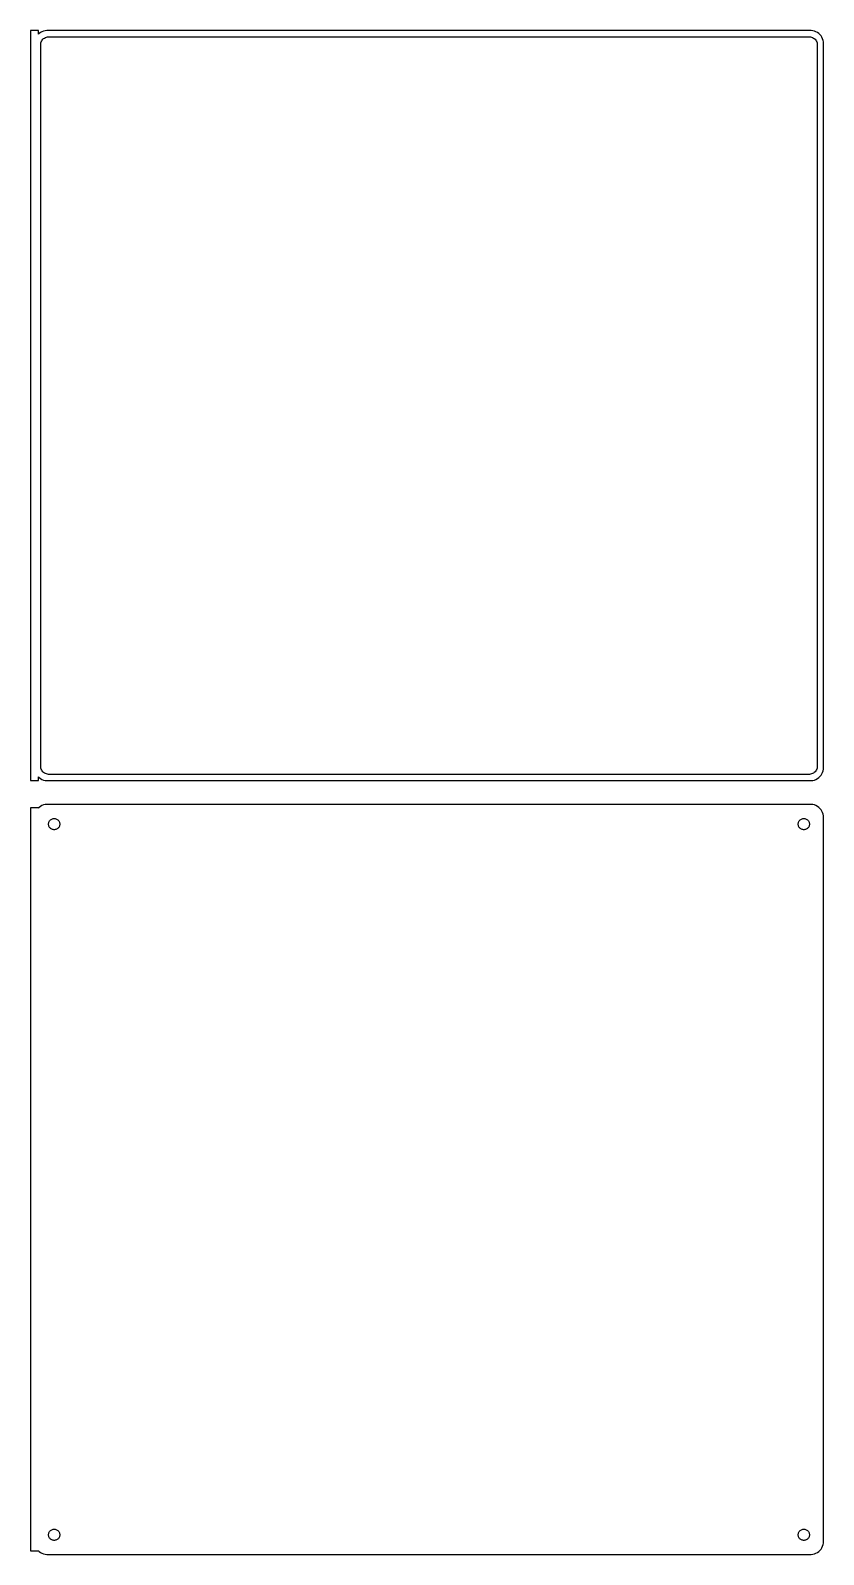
# Model space of a CAD drawing. Header units: metres. Extents: x -152 to 150, y 446 to 1024.
import ezdxf

# ---------------------------------------------------------------- set-up
doc = ezdxf.new("R2010")
doc.units = ezdxf.units.M

msp = doc.modelspace()

# ---------------------------------------------------------------- linework, layer by layer
for p, q in [((-148.5, 1024.48), (-151.5, 1024.48)), ((-151.5, 1024.48), (-151.5, 739.521)), ((-148.5, 1023.06), (-148.5, 1024.48)), ((-148.187, 1023.35), (-148.5, 1023.06)), ((-147.679, 1023.72), (-148.187, 1023.35)), ((-147.129, 1024.02), (-147.679, 1023.72)), ((-147.613, 1019), (-147.588, 1019.39)), ((-147.588, 1019.39), (-147.515, 1019.77)), ((-147.515, 1019.77), (-147.394, 1020.15)), ((-147.394, 1020.15), (-147.228, 1020.5)), ((-147.228, 1020.5), (-147.018, 1020.83)), ((-146.545, 1024.26), (-147.129, 1024.02)), ((-147.018, 1020.83), (-146.769, 1021.13)), ((-146.769, 1021.13), (-146.484, 1021.4)), ((-145.937, 1024.41), (-146.545, 1024.26)), ((-146.484, 1021.4), (-146.168, 1021.63)), ((-146.168, 1021.63), (-145.825, 1021.82)), ((-145.314, 1024.49), (-145.937, 1024.41)), ((-145.825, 1021.82), (-145.462, 1021.96)), ((-145.462, 1021.96), (-145.083, 1022.06)), ((145.314, 1024.49), (-145.314, 1024.49)), ((-145.083, 1022.06), (-144.695, 1022.11)), ((-144.695, 1022.11), (144.695, 1022.11)), ((144.695, 1022.11), (145.083, 1022.06)), ((145.083, 1022.06), (145.462, 1021.96)), ((145.937, 1024.41), (145.314, 1024.49)), ((145.462, 1021.96), (145.825, 1021.82)), ((145.825, 1021.82), (146.168, 1021.63)), ((146.545, 1024.26), (145.937, 1024.41)), ((146.168, 1021.63), (146.484, 1021.4)), ((146.484, 1021.4), (146.769, 1021.13)), ((147.129, 1024.02), (146.545, 1024.26)), ((146.769, 1021.13), (147.018, 1020.83)), ((147.018, 1020.83), (147.228, 1020.5)), ((147.679, 1023.72), (147.129, 1024.02)), ((147.228, 1020.5), (147.394, 1020.15)), ((147.394, 1020.15), (147.515, 1019.77)), ((147.515, 1019.77), (147.588, 1019.39)), ((147.588, 1019.39), (147.613, 1019)), ((148.187, 1023.35), (147.679, 1023.72)), ((148.645, 1022.92), (148.187, 1023.35)), ((149.045, 1022.44), (148.645, 1022.92)), ((149.382, 1021.91), (149.045, 1022.44)), ((149.649, 1021.34), (149.382, 1021.91)), ((149.843, 1020.74), (149.649, 1021.34)), ((149.961, 1020.13), (149.843, 1020.74)), ((150, 1019.5), (149.961, 1020.13)), ((150, 744.5), (150, 1019.5)), ((-147.613, 745), (-147.613, 1019)), ((147.613, 1019), (147.613, 745)), ((-147.588, 744.61), (-147.613, 745)), ((-147.515, 744.226), (-147.588, 744.61)), ((-147.394, 743.854), (-147.515, 744.226)), ((-147.228, 743.5), (-147.394, 743.854)), ((-147.018, 743.17), (-147.228, 743.5)), ((-146.769, 742.869), (-147.018, 743.17)), ((-146.484, 742.601), (-146.769, 742.869)), ((-146.168, 742.372), (-146.484, 742.601)), ((-145.825, 742.183), (-146.168, 742.372)), ((-145.462, 742.039), (-145.825, 742.183)), ((-145.083, 741.942), (-145.462, 742.039)), ((-144.695, 741.893), (-145.083, 741.942)), ((144.695, 741.893), (-144.695, 741.893)), ((145.083, 741.942), (144.695, 741.893)), ((145.462, 742.039), (145.083, 741.942)), ((145.825, 742.183), (145.462, 742.039)), ((146.168, 742.372), (145.825, 742.183)), ((146.484, 742.601), (146.168, 742.372)), ((146.769, 742.869), (146.484, 742.601)), ((147.018, 743.17), (146.769, 742.869)), ((147.228, 743.5), (147.018, 743.17)), ((147.394, 743.854), (147.228, 743.5)), ((147.515, 744.226), (147.394, 743.854)), ((147.588, 744.61), (147.515, 744.226)), ((147.613, 745), (147.588, 744.61)), ((148.645, 741.077), (149.045, 741.561)), ((149.045, 741.561), (149.382, 742.091)), ((149.382, 742.091), (149.649, 742.659)), ((149.649, 742.659), (149.843, 743.257)), ((149.843, 743.257), (149.961, 743.873)), ((149.961, 743.873), (150, 744.5)), ((-151.5, 739.521), (-148.5, 739.521)), ((-148.5, 739.521), (-148.5, 740.941)), ((-148.5, 740.941), (-148.187, 740.647)), ((-148.187, 740.647), (-147.679, 740.278)), ((-147.679, 740.278), (-147.129, 739.976)), ((-147.129, 739.976), (-146.545, 739.745)), ((-146.545, 739.745), (-145.937, 739.589)), ((-145.937, 739.589), (-145.314, 739.51)), ((-145.314, 739.51), (145.314, 739.51)), ((145.314, 739.51), (145.937, 739.589)), ((145.937, 739.589), (146.545, 739.745)), ((146.545, 739.745), (147.129, 739.976)), ((147.129, 739.976), (147.679, 740.278)), ((147.679, 740.278), (148.187, 740.647)), ((148.187, 740.647), (148.645, 741.077)), ((-147.679, 729.722), (-148.187, 729.353)), ((-147.129, 730.024), (-147.679, 729.722)), ((-146.545, 730.255), (-147.129, 730.024)), ((-145.937, 730.411), (-146.545, 730.255)), ((-145.314, 730.49), (-145.937, 730.411)), ((145.314, 730.49), (-145.314, 730.49)), ((145.937, 730.411), (145.314, 730.49)), ((146.545, 730.255), (145.937, 730.411)), ((147.129, 730.024), (146.545, 730.255)), ((147.679, 729.722), (147.129, 730.024)), ((148.187, 729.353), (147.679, 729.722)), ((-148.5, 729.153), (-151.5, 729.153)), ((-151.5, 729.153), (-151.5, 446.847)), ((-148.187, 729.353), (-148.5, 729.059)), ((-148.5, 729.059), (-148.5, 729.153)), ((-144.568, 723.531), (-144.485, 723.786)), ((-144.485, 723.786), (-144.371, 724.029)), ((-144.371, 724.029), (-144.227, 724.255)), ((-144.227, 724.255), (-144.057, 724.462)), ((-144.057, 724.462), (-143.861, 724.645)), ((-143.861, 724.645), (-143.644, 724.803)), ((-143.644, 724.803), (-143.409, 724.932)), ((-143.409, 724.932), (-143.16, 725.031)), ((-143.16, 725.031), (-142.9, 725.097)), ((-142.9, 725.097), (-142.634, 725.131)), ((-142.634, 725.131), (-142.366, 725.131)), ((-142.366, 725.131), (-142.1, 725.097)), ((-142.1, 725.097), (-141.84, 725.031)), ((-141.84, 725.031), (-141.591, 724.932)), ((-141.591, 724.932), (-141.356, 724.803)), ((-141.356, 724.803), (-141.139, 724.645)), ((-141.139, 724.645), (-140.943, 724.462)), ((-140.943, 724.462), (-140.773, 724.255)), ((-140.773, 724.255), (-140.629, 724.029)), ((-140.629, 724.029), (-140.515, 723.786)), ((-140.515, 723.786), (-140.432, 723.531)), ((140.432, 723.531), (140.515, 723.786)), ((140.515, 723.786), (140.629, 724.029)), ((140.629, 724.029), (140.773, 724.255)), ((140.773, 724.255), (140.943, 724.462)), ((140.943, 724.462), (141.139, 724.645)), ((141.139, 724.645), (141.356, 724.803)), ((141.356, 724.803), (141.591, 724.932)), ((141.591, 724.932), (141.84, 725.031)), ((141.84, 725.031), (142.1, 725.097)), ((142.1, 725.097), (142.366, 725.131)), ((142.366, 725.131), (142.634, 725.131)), ((142.634, 725.131), (142.9, 725.097)), ((142.9, 725.097), (143.16, 725.031)), ((143.16, 725.031), (143.409, 724.932)), ((143.409, 724.932), (143.644, 724.803)), ((143.644, 724.803), (143.861, 724.645)), ((143.861, 724.645), (144.057, 724.462)), ((144.057, 724.462), (144.227, 724.255)), ((144.227, 724.255), (144.371, 724.029)), ((144.371, 724.029), (144.485, 723.786)), ((144.485, 723.786), (144.568, 723.531)), ((148.645, 728.923), (148.187, 729.353)), ((149.045, 728.439), (148.645, 728.923)), ((149.382, 727.909), (149.045, 728.439)), ((149.649, 727.341), (149.382, 727.909)), ((149.843, 726.743), (149.649, 727.341)), ((149.961, 726.127), (149.843, 726.743)), ((150, 725.5), (149.961, 726.127)), ((150, 450.5), (150, 725.5)), ((-144.635, 723), (-144.618, 723.268)), ((-144.618, 722.732), (-144.635, 723)), ((-144.618, 723.268), (-144.568, 723.531)), ((-144.568, 722.469), (-144.618, 722.732)), ((-144.485, 722.214), (-144.568, 722.469)), ((-144.371, 721.971), (-144.485, 722.214)), ((-144.227, 721.745), (-144.371, 721.971)), ((-144.057, 721.538), (-144.227, 721.745)), ((-143.861, 721.355), (-144.057, 721.538)), ((-143.644, 721.197), (-143.861, 721.355)), ((-143.409, 721.068), (-143.644, 721.197)), ((-143.16, 720.969), (-143.409, 721.068)), ((-142.9, 720.903), (-143.16, 720.969)), ((-142.634, 720.869), (-142.9, 720.903)), ((-142.366, 720.869), (-142.634, 720.869)), ((-142.1, 720.903), (-142.366, 720.869)), ((-141.84, 720.969), (-142.1, 720.903)), ((-141.591, 721.068), (-141.84, 720.969)), ((-141.356, 721.197), (-141.591, 721.068)), ((-141.139, 721.355), (-141.356, 721.197)), ((-140.943, 721.538), (-141.139, 721.355)), ((-140.773, 721.745), (-140.943, 721.538)), ((-140.629, 721.971), (-140.773, 721.745)), ((-140.515, 722.214), (-140.629, 721.971)), ((-140.432, 722.469), (-140.515, 722.214)), ((-140.432, 723.531), (-140.382, 723.268)), ((-140.382, 722.732), (-140.432, 722.469)), ((-140.382, 723.268), (-140.365, 723)), ((-140.365, 723), (-140.382, 722.732)), ((140.365, 723), (140.382, 723.268)), ((140.382, 722.732), (140.365, 723)), ((140.382, 723.268), (140.432, 723.531)), ((140.432, 722.469), (140.382, 722.732)), ((140.515, 722.214), (140.432, 722.469)), ((140.629, 721.971), (140.515, 722.214)), ((140.773, 721.745), (140.629, 721.971)), ((140.943, 721.538), (140.773, 721.745)), ((141.139, 721.355), (140.943, 721.538)), ((141.356, 721.197), (141.139, 721.355)), ((141.591, 721.068), (141.356, 721.197)), ((141.84, 720.969), (141.591, 721.068)), ((142.1, 720.903), (141.84, 720.969)), ((142.366, 720.869), (142.1, 720.903)), ((142.634, 720.869), (142.366, 720.869)), ((142.9, 720.903), (142.634, 720.869)), ((143.16, 720.969), (142.9, 720.903)), ((143.409, 721.068), (143.16, 720.969)), ((143.644, 721.197), (143.409, 721.068)), ((143.861, 721.355), (143.644, 721.197)), ((144.057, 721.538), (143.861, 721.355)), ((144.227, 721.745), (144.057, 721.538)), ((144.371, 721.971), (144.227, 721.745)), ((144.485, 722.214), (144.371, 721.971)), ((144.568, 722.469), (144.485, 722.214)), ((144.568, 723.531), (144.618, 723.268)), ((144.618, 722.732), (144.568, 722.469)), ((144.618, 723.268), (144.635, 723)), ((144.635, 723), (144.618, 722.732)), ((-144.635, 453), (-144.618, 453.268)), ((-144.618, 452.732), (-144.635, 453)), ((-144.618, 453.268), (-144.568, 453.531)), ((-144.568, 452.469), (-144.618, 452.732)), ((-144.568, 453.531), (-144.485, 453.786)), ((-144.485, 452.214), (-144.568, 452.469)), ((-144.485, 453.786), (-144.371, 454.029)), ((-144.371, 451.971), (-144.485, 452.214)), ((-144.371, 454.029), (-144.227, 454.255)), ((-144.227, 451.745), (-144.371, 451.971)), ((-144.227, 454.255), (-144.057, 454.462)), ((-144.057, 451.538), (-144.227, 451.745)), ((-144.057, 454.462), (-143.861, 454.645)), ((-143.861, 454.645), (-143.644, 454.803)), ((-143.644, 454.803), (-143.409, 454.932)), ((-143.409, 454.932), (-143.16, 455.031)), ((-143.16, 455.031), (-142.9, 455.097)), ((-142.9, 455.097), (-142.634, 455.131)), ((-142.634, 455.131), (-142.366, 455.131)), ((-142.366, 455.131), (-142.1, 455.097)), ((-142.1, 455.097), (-141.84, 455.031)), ((-141.84, 455.031), (-141.591, 454.932)), ((-141.591, 454.932), (-141.356, 454.803)), ((-141.356, 454.803), (-141.139, 454.645)), ((-141.139, 454.645), (-140.943, 454.462)), ((-140.943, 454.462), (-140.773, 454.255)), ((-140.773, 451.745), (-140.943, 451.538)), ((-140.773, 454.255), (-140.629, 454.029)), ((-140.629, 451.971), (-140.773, 451.745)), ((-140.629, 454.029), (-140.515, 453.786)), ((-140.515, 452.214), (-140.629, 451.971)), ((-140.515, 453.786), (-140.432, 453.531)), ((-140.432, 452.469), (-140.515, 452.214)), ((-140.432, 453.531), (-140.382, 453.268)), ((-140.382, 452.732), (-140.432, 452.469)), ((-140.382, 453.268), (-140.365, 453)), ((-140.365, 453), (-140.382, 452.732)), ((140.365, 453), (140.382, 453.268)), ((140.382, 452.732), (140.365, 453)), ((140.382, 453.268), (140.432, 453.531)), ((140.432, 452.469), (140.382, 452.732)), ((140.432, 453.531), (140.515, 453.786)), ((140.515, 452.214), (140.432, 452.469)), ((140.515, 453.786), (140.629, 454.029)), ((140.629, 451.971), (140.515, 452.214)), ((140.629, 454.029), (140.773, 454.255)), ((140.773, 451.745), (140.629, 451.971)), ((140.773, 454.255), (140.943, 454.462)), ((140.943, 451.538), (140.773, 451.745)), ((140.943, 454.462), (141.139, 454.645)), ((141.139, 454.645), (141.356, 454.803)), ((141.356, 454.803), (141.591, 454.932)), ((141.591, 454.932), (141.84, 455.031)), ((141.84, 455.031), (142.1, 455.097)), ((142.1, 455.097), (142.366, 455.131)), ((142.366, 455.131), (142.634, 455.131)), ((142.634, 455.131), (142.9, 455.097)), ((142.9, 455.097), (143.16, 455.031)), ((143.16, 455.031), (143.409, 454.932)), ((143.409, 454.932), (143.644, 454.803)), ((143.644, 454.803), (143.861, 454.645)), ((143.861, 454.645), (144.057, 454.462)), ((144.057, 454.462), (144.227, 454.255)), ((144.227, 451.745), (144.057, 451.538)), ((144.227, 454.255), (144.371, 454.029)), ((144.371, 451.971), (144.227, 451.745)), ((144.371, 454.029), (144.485, 453.786)), ((144.485, 452.214), (144.371, 451.971)), ((144.485, 453.786), (144.568, 453.531)), ((144.568, 452.469), (144.485, 452.214)), ((144.568, 453.531), (144.618, 453.268)), ((144.618, 452.732), (144.568, 452.469)), ((144.618, 453.268), (144.635, 453)), ((144.635, 453), (144.618, 452.732)), ((-151.5, 446.847), (-148.5, 446.847)), ((-148.5, 446.847), (-148.5, 446.941)), ((-148.5, 446.941), (-148.187, 446.647)), ((-148.187, 446.647), (-147.679, 446.278)), ((-147.679, 446.278), (-147.129, 445.976)), ((-147.129, 445.976), (-146.545, 445.745)), ((-143.861, 451.355), (-144.057, 451.538)), ((-143.644, 451.197), (-143.861, 451.355)), ((-143.409, 451.068), (-143.644, 451.197)), ((-143.16, 450.969), (-143.409, 451.068)), ((-142.9, 450.903), (-143.16, 450.969)), ((-142.634, 450.869), (-142.9, 450.903)), ((-142.366, 450.869), (-142.634, 450.869)), ((-142.1, 450.903), (-142.366, 450.869)), ((-141.84, 450.969), (-142.1, 450.903)), ((-141.591, 451.068), (-141.84, 450.969)), ((-141.356, 451.197), (-141.591, 451.068)), ((-141.139, 451.355), (-141.356, 451.197)), ((-140.943, 451.538), (-141.139, 451.355)), ((141.139, 451.355), (140.943, 451.538)), ((141.356, 451.197), (141.139, 451.355)), ((141.591, 451.068), (141.356, 451.197)), ((141.84, 450.969), (141.591, 451.068)), ((142.1, 450.903), (141.84, 450.969)), ((142.366, 450.869), (142.1, 450.903)), ((142.634, 450.869), (142.366, 450.869)), ((142.9, 450.903), (142.634, 450.869)), ((143.16, 450.969), (142.9, 450.903)), ((143.409, 451.068), (143.16, 450.969)), ((143.644, 451.197), (143.409, 451.068)), ((143.861, 451.355), (143.644, 451.197)), ((144.057, 451.538), (143.861, 451.355)), ((146.545, 445.745), (147.129, 445.976)), ((147.129, 445.976), (147.679, 446.278)), ((147.679, 446.278), (148.187, 446.647)), ((148.187, 446.647), (148.645, 447.077)), ((148.645, 447.077), (149.045, 447.561)), ((149.045, 447.561), (149.382, 448.091)), ((149.382, 448.091), (149.649, 448.659)), ((149.649, 448.659), (149.843, 449.257)), ((149.843, 449.257), (149.961, 449.873)), ((149.961, 449.873), (150, 450.5)), ((-146.545, 445.745), (-145.937, 445.589)), ((-145.937, 445.589), (-145.314, 445.51)), ((-145.314, 445.51), (145.314, 445.51)), ((145.314, 445.51), (145.937, 445.589)), ((145.937, 445.589), (146.545, 445.745))]:
    msp.add_line(p, q)

doc.saveas('drawing.dxf')
